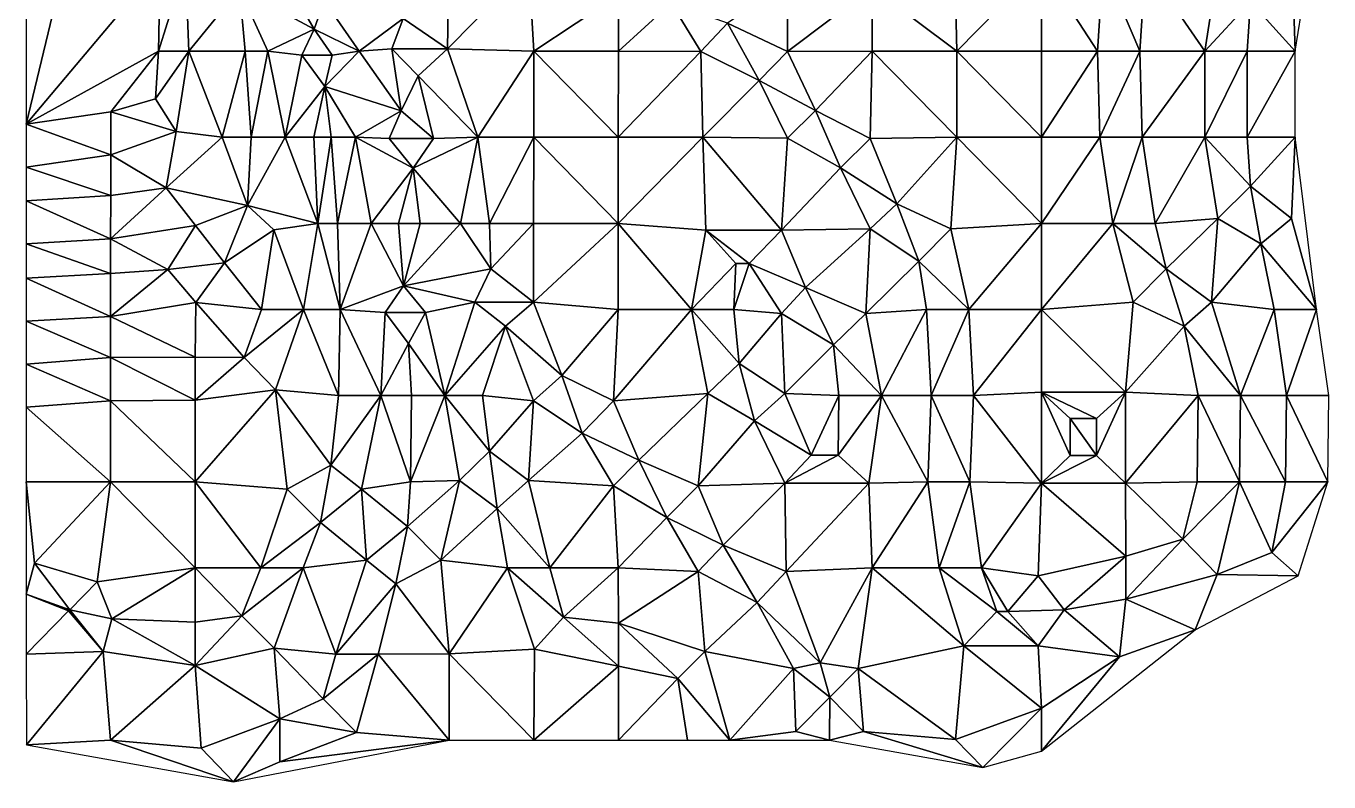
# Model space of a CAD drawing. Header units: metres. Extents: x 246072 to 246543, y 6709082 to 6709569.
# Drawn here: x 246079.6 to 246541.3, y 6709082.2 to 6709350 of the extents above; entities that cross this region are included whole.
import ezdxf

# ---------------------------------------------------------------- set-up
doc = ezdxf.new("R2010")
doc.units = ezdxf.units.M

msp = doc.modelspace()

# ---------------------------------------------------------------- linework, layer by layer
for points in [[(246100.54, 6709402.15, 35.13), (246079.58, 6709421.98, 34.87), (246079.57, 6709315.21, 32.37)], [(246127.15, 6709371.62, 31.53), (246100.54, 6709402.15, 35.13), (246079.57, 6709315.21, 32.37)], [(246537.84, 6709394.11, 4.98), (246528.44, 6709369.9, 4.61), (246529.33, 6709341.11, 3.99)], [(246127.15, 6709371.62, 31.53), (246079.57, 6709315.21, 32.37), (246126.56, 6709341.1, 31.46)], [(246127.15, 6709371.62, 31.53), (246126.56, 6709341.1, 31.46), (246136.1, 6709371.62, 29.28)], [(246126.56, 6709341.1, 31.46), (246137.28, 6709341.09, 29.53), (246136.1, 6709371.62, 29.28)], [(246155.19, 6709363.2, 24.63), (246136.1, 6709371.62, 29.28), (246137.28, 6709341.09, 29.53)], [(246155.19, 6709363.2, 24.63), (246181.69, 6709348.93, 17.26), (246168.51, 6709371.6, 19.34)], [(246185.16, 6709358.89, 15.13), (246168.51, 6709371.6, 19.34), (246181.69, 6709348.93, 17.26)], [(246229.39, 6709371.6, 6.22), (246213.17, 6709352.66, 8.27), (246228.93, 6709341.94, 6.47)], [(246257.71, 6709371.19, 7.86), (246229.39, 6709371.6, 6.22), (246228.93, 6709341.94, 6.47)], [(246257.71, 6709371.19, 7.86), (246228.93, 6709341.94, 6.47), (246259.47, 6709341.09, 6.16)], [(246289.47, 6709360.99, 8.03), (246257.71, 6709371.19, 7.86), (246259.47, 6709341.09, 6.16)], [(246408.74, 6709371.68, 11.41), (246379.42, 6709363.68, 11.63), (246409.4, 6709341.1, 11.03)], [(246439.39, 6709371.62, 10.15), (246408.74, 6709371.68, 11.41), (246409.4, 6709341.1, 11.03)], [(246439.39, 6709371.62, 10.15), (246409.4, 6709341.1, 11.03), (246439.39, 6709341.1, 10.05)], [(246461.26, 6709371.62, 8.93), (246439.39, 6709371.62, 10.15), (246459.26, 6709341.11, 8.89)], [(246459.26, 6709341.11, 8.89), (246439.39, 6709371.62, 10.15), (246439.39, 6709341.1, 10.05)], [(246461.26, 6709371.62, 8.93), (246459.26, 6709341.11, 8.89), (246474.25, 6709341.11, 7.91)], [(246461.26, 6709371.62, 8.93), (246474.25, 6709341.11, 7.91), (246476.25, 6709371.62, 8.02)], [(246497.3, 6709341.11, 6.29), (246476.25, 6709371.62, 8.02), (246474.25, 6709341.11, 7.91)], [(246501.86, 6709369.9, 6.36), (246476.25, 6709371.62, 8.02), (246497.3, 6709341.11, 6.29)], [(246501.86, 6709369.9, 6.36), (246497.3, 6709341.11, 6.29), (246513.53, 6709358.57, 5.38)], [(246528.44, 6709369.9, 4.61), (246513.53, 6709358.57, 5.38), (246529.33, 6709341.11, 3.99)], [(246155.19, 6709363.2, 24.63), (246137.28, 6709341.09, 29.53), (246157.18, 6709341.1, 25.29)], [(246155.19, 6709363.2, 24.63), (246165.28, 6709341.11, 22.92), (246181.69, 6709348.93, 17.26)], [(246155.19, 6709363.2, 24.63), (246157.18, 6709341.1, 25.29), (246165.28, 6709341.11, 22.92)], [(246349.43, 6709365.37, 11.02), (246328.15, 6709351.03, 8.87), (246349.42, 6709340.96, 9.38)], [(246379.42, 6709363.68, 11.63), (246349.43, 6709365.37, 11.02), (246349.42, 6709340.96, 9.38)], [(246379.42, 6709363.68, 11.63), (246349.42, 6709340.96, 9.38), (246379.41, 6709341.1, 10.78)], [(246409.4, 6709341.1, 11.03), (246379.42, 6709363.68, 11.63), (246379.41, 6709341.1, 10.78)], [(246185.16, 6709358.89, 15.13), (246181.69, 6709348.93, 17.26), (246197.6, 6709341.1, 13.31)], [(246185.16, 6709358.89, 15.13), (246197.6, 6709341.1, 13.31), (246213.17, 6709352.66, 8.27)], [(246289.47, 6709360.99, 8.03), (246259.47, 6709341.09, 6.16), (246289.48, 6709341.14, 6.83)], [(246308.16, 6709358.1, 8.4), (246289.47, 6709360.99, 8.03), (246289.48, 6709341.14, 6.83)], [(246308.16, 6709358.1, 8.4), (246289.48, 6709341.14, 6.83), (246318.68, 6709340.97, 7.65)], [(246308.16, 6709358.1, 8.4), (246318.68, 6709340.97, 7.65), (246328.15, 6709351.03, 8.87)], [(246497.3, 6709341.11, 6.29), (246512.29, 6709341.11, 5.2), (246513.53, 6709358.57, 5.38)], [(246529.33, 6709341.11, 3.99), (246513.53, 6709358.57, 5.38), (246512.29, 6709341.11, 5.2)], [(246165.28, 6709341.11, 22.92), (246177.31, 6709339.7, 19.6), (246181.69, 6709348.93, 17.26)], [(246188.09, 6709339.7, 16.41), (246181.69, 6709348.93, 17.26), (246177.31, 6709339.7, 19.6)], [(246188.09, 6709339.7, 16.41), (246197.6, 6709341.1, 13.31), (246181.69, 6709348.93, 17.26)], [(246197.6, 6709341.1, 13.31), (246209.15, 6709341.91, 9.93), (246213.17, 6709352.66, 8.27)], [(246228.93, 6709341.94, 6.47), (246213.17, 6709352.66, 8.27), (246209.15, 6709341.91, 9.93)], [(246339.41, 6709330.69, 8.3), (246328.15, 6709351.03, 8.87), (246318.68, 6709340.97, 7.65)], [(246349.42, 6709340.96, 9.38), (246328.15, 6709351.03, 8.87), (246339.41, 6709330.69, 8.3)], [(246126.56, 6709341.1, 31.46), (246079.57, 6709315.21, 32.37), (246109.58, 6709319.61, 31.94)], [(246126.56, 6709341.1, 31.46), (246109.58, 6709319.61, 31.94), (246125.43, 6709324.24, 30.98)], [(246126.56, 6709341.1, 31.46), (246125.43, 6709324.24, 30.98), (246137.28, 6709341.09, 29.53)], [(246137.28, 6709341.09, 29.53), (246125.43, 6709324.24, 30.98), (246132.75, 6709312.66, 29.68)], [(246137.28, 6709341.09, 29.53), (246132.75, 6709312.66, 29.68), (246149.12, 6709310.57, 27.74)], [(246157.18, 6709341.1, 25.29), (246137.28, 6709341.09, 29.53), (246149.12, 6709310.57, 27.74)], [(246157.18, 6709341.1, 25.29), (246149.12, 6709310.57, 27.74), (246159.32, 6709310.58, 26.01)], [(246157.18, 6709341.1, 25.29), (246159.32, 6709310.58, 26.01), (246165.28, 6709341.11, 22.92)], [(246165.28, 6709341.11, 22.92), (246159.32, 6709310.58, 26.01), (246171.36, 6709310.6, 23.35)], [(246165.28, 6709341.11, 22.92), (246171.36, 6709310.6, 23.35), (246177.31, 6709339.7, 19.6)], [(246185.45, 6709328.59, 18.45), (246177.31, 6709339.7, 19.6), (246171.36, 6709310.6, 23.35)], [(246185.45, 6709328.59, 18.45), (246188.09, 6709339.7, 16.41), (246177.31, 6709339.7, 19.6)], [(246185.45, 6709328.59, 18.45), (246212.52, 6709319.99, 11.27), (246197.6, 6709341.1, 13.31)], [(246185.45, 6709328.59, 18.45), (246197.6, 6709341.1, 13.31), (246188.09, 6709339.7, 16.41)], [(246197.6, 6709341.1, 13.31), (246212.52, 6709319.99, 11.27), (246209.15, 6709341.91, 9.93)], [(246218.57, 6709332.29, 8.91), (246228.93, 6709341.94, 6.47), (246209.15, 6709341.91, 9.93)], [(246218.57, 6709332.29, 8.91), (246209.15, 6709341.91, 9.93), (246212.52, 6709319.99, 11.27)], [(246218.57, 6709332.29, 8.91), (246239.64, 6709310.59, 8.15), (246228.93, 6709341.94, 6.47)], [(246259.47, 6709341.09, 6.16), (246228.93, 6709341.94, 6.47), (246239.64, 6709310.59, 8.15)], [(246259.47, 6709341.09, 6.16), (246239.64, 6709310.59, 8.15), (246259.47, 6709310.58, 7.08)], [(246289.48, 6709341.14, 6.83), (246259.47, 6709341.09, 6.16), (246289.46, 6709310.6, 6.75)], [(246259.47, 6709341.09, 6.16), (246259.47, 6709310.58, 7.08), (246289.46, 6709310.6, 6.75)], [(246318.68, 6709340.97, 7.65), (246289.48, 6709341.14, 6.83), (246289.46, 6709310.6, 6.75)], [(246318.68, 6709340.97, 7.65), (246289.46, 6709310.6, 6.75), (246319.45, 6709310.6, 6.64)], [(246339.41, 6709330.69, 8.3), (246318.68, 6709340.97, 7.65), (246319.45, 6709310.6, 6.64)], [(246349.42, 6709340.96, 9.38), (246339.41, 6709330.69, 8.3), (246359.4, 6709320.12, 8.91)], [(246379.41, 6709341.1, 10.78), (246349.42, 6709340.96, 9.38), (246359.4, 6709320.12, 8.91)], [(246379.41, 6709341.1, 10.78), (246359.4, 6709320.12, 8.91), (246378.66, 6709310.2, 9.7)], [(246379.41, 6709341.1, 10.78), (246378.66, 6709310.2, 9.7), (246409.39, 6709310.58, 10.69)], [(246409.4, 6709341.1, 11.03), (246379.41, 6709341.1, 10.78), (246409.39, 6709310.58, 10.69)], [(246409.4, 6709341.1, 11.03), (246409.39, 6709310.58, 10.69), (246439.39, 6709310.59, 10.11)], [(246439.39, 6709341.1, 10.05), (246409.4, 6709341.1, 11.03), (246439.39, 6709310.59, 10.11)], [(246459.26, 6709341.11, 8.89), (246439.39, 6709310.59, 10.11), (246460.17, 6709310.59, 8.95)], [(246459.26, 6709341.11, 8.89), (246439.39, 6709341.1, 10.05), (246439.39, 6709310.59, 10.11)], [(246459.26, 6709341.11, 8.89), (246460.17, 6709310.59, 8.95), (246474.25, 6709341.11, 7.91)], [(246474.25, 6709341.11, 7.91), (246460.17, 6709310.59, 8.95), (246475.16, 6709310.59, 7.96)], [(246497.3, 6709341.11, 6.29), (246474.25, 6709341.11, 7.91), (246475.16, 6709310.59, 7.96)], [(246497.3, 6709341.11, 6.29), (246475.16, 6709310.59, 7.96), (246497.33, 6709310.59, 6.34)], [(246497.3, 6709341.11, 6.29), (246497.33, 6709310.59, 6.34), (246512.29, 6709341.11, 5.2)], [(246512.29, 6709341.11, 5.2), (246497.33, 6709310.59, 6.34), (246512.32, 6709310.59, 5.19)], [(246529.33, 6709341.11, 3.99), (246512.29, 6709341.11, 5.2), (246512.32, 6709310.59, 5.19)], [(246529.33, 6709341.11, 3.99), (246512.32, 6709310.59, 5.19), (246529.33, 6709310.59, 3.92)], [(246218.57, 6709332.29, 8.91), (246212.52, 6709319.99, 11.27), (246223.92, 6709310.11, 10.03)], [(246218.57, 6709332.29, 8.91), (246223.92, 6709310.11, 10.03), (246239.64, 6709310.59, 8.15)], [(246339.41, 6709330.69, 8.3), (246319.45, 6709310.6, 6.64), (246349.42, 6709310.21, 7.76)], [(246339.41, 6709330.69, 8.3), (246349.42, 6709310.21, 7.76), (246359.4, 6709320.12, 8.91)], [(246185.45, 6709328.59, 18.45), (246171.36, 6709310.6, 23.35), (246181.61, 6709310.61, 20.93)], [(246185.45, 6709328.59, 18.45), (246181.61, 6709310.61, 20.93), (246187.68, 6709310.61, 19.31)], [(246185.45, 6709328.59, 18.45), (246196.34, 6709310.6, 16.72), (246212.52, 6709319.99, 11.27)], [(246185.45, 6709328.59, 18.45), (246187.68, 6709310.61, 19.31), (246196.34, 6709310.6, 16.72)], [(246125.43, 6709324.24, 30.98), (246109.58, 6709319.61, 31.94), (246132.75, 6709312.66, 29.68)], [(246109.58, 6709319.61, 31.94), (246079.57, 6709315.21, 32.37), (246109.58, 6709304.36, 30.35)], [(246132.75, 6709312.66, 29.68), (246109.58, 6709319.61, 31.94), (246109.58, 6709304.36, 30.35)], [(246196.34, 6709310.6, 16.72), (246208.28, 6709310.13, 13.36), (246212.52, 6709319.99, 11.27)], [(246208.28, 6709310.13, 13.36), (246223.92, 6709310.11, 10.03), (246212.52, 6709319.99, 11.27)], [(246368.16, 6709299.77, 8.41), (246359.4, 6709320.12, 8.91), (246349.42, 6709310.21, 7.76)], [(246378.66, 6709310.2, 9.7), (246359.4, 6709320.12, 8.91), (246368.16, 6709299.77, 8.41)], [(246079.57, 6709315.21, 32.37), (246079.57, 6709299.96, 30.38), (246109.58, 6709304.36, 30.35)], [(246132.75, 6709312.66, 29.68), (246109.58, 6709304.36, 30.35), (246129.27, 6709292.61, 28.07)], [(246132.75, 6709312.66, 29.68), (246129.27, 6709292.61, 28.07), (246149.12, 6709310.57, 27.74)], [(246158.01, 6709286.45, 25.44), (246149.12, 6709310.57, 27.74), (246129.27, 6709292.61, 28.07)], [(246159.32, 6709310.58, 26.01), (246149.12, 6709310.57, 27.74), (246158.01, 6709286.45, 25.44)], [(246158.01, 6709286.45, 25.44), (246182.95, 6709280.08, 21.25), (246171.36, 6709310.6, 23.35)], [(246159.32, 6709310.58, 26.01), (246158.01, 6709286.45, 25.44), (246171.36, 6709310.6, 23.35)], [(246171.36, 6709310.6, 23.35), (246182.95, 6709280.08, 21.25), (246181.61, 6709310.61, 20.93)], [(246187.68, 6709310.61, 19.31), (246181.61, 6709310.61, 20.93), (246182.95, 6709280.08, 21.25)], [(246187.68, 6709310.61, 19.31), (246182.95, 6709280.08, 21.25), (246189.93, 6709280.08, 19.66)], [(246187.68, 6709310.61, 19.31), (246189.93, 6709280.08, 19.66), (246196.34, 6709310.6, 16.72)], [(246189.93, 6709280.08, 19.66), (246201.93, 6709280.08, 16.64), (246196.34, 6709310.6, 16.72)], [(246216.78, 6709299.64, 12.2), (246196.34, 6709310.6, 16.72), (246201.93, 6709280.08, 16.64)], [(246216.78, 6709299.64, 12.2), (246208.28, 6709310.13, 13.36), (246196.34, 6709310.6, 16.72)], [(246216.78, 6709299.64, 12.2), (246223.92, 6709310.11, 10.03), (246208.28, 6709310.13, 13.36)], [(246216.78, 6709299.64, 12.2), (246239.64, 6709310.59, 8.15), (246223.92, 6709310.11, 10.03)], [(246216.78, 6709299.64, 12.2), (246233.54, 6709280.07, 9.95), (246239.64, 6709310.59, 8.15)], [(246239.64, 6709310.59, 8.15), (246233.54, 6709280.07, 9.95), (246243.83, 6709280.08, 8.58)], [(246259.47, 6709310.58, 7.08), (246239.64, 6709310.59, 8.15), (246243.83, 6709280.08, 8.58)], [(246259.47, 6709310.58, 7.08), (246243.83, 6709280.08, 8.58), (246259.43, 6709280.07, 7.19)], [(246289.46, 6709280.08, 6.14), (246259.47, 6709310.58, 7.08), (246259.43, 6709280.07, 7.19)], [(246289.46, 6709310.6, 6.75), (246259.47, 6709310.58, 7.08), (246289.46, 6709280.08, 6.14)], [(246319.45, 6709310.6, 6.64), (246289.46, 6709280.08, 6.14), (246320.47, 6709277.68, 5.57)], [(246319.45, 6709310.6, 6.64), (246289.46, 6709310.6, 6.75), (246289.46, 6709280.08, 6.14)], [(246347.27, 6709277.68, 5.9), (246319.45, 6709310.6, 6.64), (246320.47, 6709277.68, 5.57)], [(246349.42, 6709310.21, 7.76), (246319.45, 6709310.6, 6.64), (246347.27, 6709277.68, 5.9)], [(246368.16, 6709299.77, 8.41), (246349.42, 6709310.21, 7.76), (246347.27, 6709277.68, 5.9)], [(246378.66, 6709310.2, 9.7), (246368.16, 6709299.77, 8.41), (246388.15, 6709287, 9.02)], [(246409.39, 6709310.58, 10.69), (246378.66, 6709310.2, 9.7), (246388.15, 6709287, 9.02)], [(246409.39, 6709310.58, 10.69), (246388.15, 6709287, 9.02), (246407.32, 6709278.12, 9.71)], [(246439.38, 6709280.08, 10.23), (246409.39, 6709310.58, 10.69), (246407.32, 6709278.12, 9.71)], [(246439.39, 6709310.59, 10.11), (246409.39, 6709310.58, 10.69), (246439.38, 6709280.08, 10.23)], [(246460.17, 6709310.59, 8.95), (246439.38, 6709280.08, 10.23), (246464.69, 6709280.08, 9.2)], [(246460.17, 6709310.59, 8.95), (246439.39, 6709310.59, 10.11), (246439.38, 6709280.08, 10.23)], [(246460.17, 6709310.59, 8.95), (246464.69, 6709280.08, 9.2), (246475.16, 6709310.59, 7.96)], [(246475.16, 6709310.59, 7.96), (246464.69, 6709280.08, 9.2), (246479.68, 6709280.07, 8.19)], [(246497.33, 6709310.59, 6.34), (246475.16, 6709310.59, 7.96), (246479.68, 6709280.07, 8.19)], [(246497.33, 6709310.59, 6.34), (246479.68, 6709280.07, 8.19), (246501.88, 6709281.86, 6.51)], [(246497.33, 6709310.59, 6.34), (246501.88, 6709281.86, 6.51), (246513.56, 6709293.22, 5.38)], [(246497.33, 6709310.59, 6.34), (246513.56, 6709293.22, 5.38), (246512.32, 6709310.59, 5.19)], [(246529.33, 6709310.59, 3.92), (246512.32, 6709310.59, 5.19), (246513.56, 6709293.22, 5.38)], [(246529.33, 6709310.59, 3.92), (246513.56, 6709293.22, 5.38), (246528.06, 6709281.86, 4.5)], [(246529.33, 6709310.59, 3.92), (246528.06, 6709281.86, 4.5), (246536.86, 6709249.56, 4.84)], [(246109.58, 6709304.36, 30.35), (246079.57, 6709299.96, 30.38), (246109.56, 6709289.9, 28.51)], [(246129.27, 6709292.61, 28.07), (246109.58, 6709304.36, 30.35), (246109.56, 6709289.9, 28.51)], [(246109.56, 6709289.9, 28.51), (246079.57, 6709299.96, 30.38), (246079.57, 6709288.03, 28.76)], [(246216.78, 6709299.64, 12.2), (246201.93, 6709280.08, 16.64), (246211.54, 6709280.08, 14.35)], [(246216.78, 6709299.64, 12.2), (246211.54, 6709280.08, 14.35), (246219.22, 6709280.08, 12.75)], [(246216.78, 6709299.64, 12.2), (246219.22, 6709280.08, 12.75), (246233.54, 6709280.07, 9.95)], [(246368.16, 6709299.77, 8.41), (246347.27, 6709277.68, 5.9), (246378.67, 6709278.13, 7.83)], [(246368.16, 6709299.77, 8.41), (246378.67, 6709278.13, 7.83), (246388.15, 6709287, 9.02)], [(246109.56, 6709289.9, 28.51), (246079.57, 6709288.03, 28.76), (246109.55, 6709274.65, 26.39)], [(246129.27, 6709292.61, 28.07), (246109.56, 6709289.9, 28.51), (246109.55, 6709274.65, 26.39)], [(246129.27, 6709292.61, 28.07), (246109.55, 6709274.65, 26.39), (246139.61, 6709279.36, 26.32)], [(246158.01, 6709286.45, 25.44), (246129.27, 6709292.61, 28.07), (246139.61, 6709279.36, 26.32)], [(246517.22, 6709272.88, 5.62), (246513.56, 6709293.22, 5.38), (246501.88, 6709281.86, 6.51)], [(246517.22, 6709272.88, 5.62), (246528.06, 6709281.86, 4.5), (246513.56, 6709293.22, 5.38)], [(246109.55, 6709274.65, 26.39), (246079.57, 6709288.03, 28.76), (246079.57, 6709272.78, 26.59)], [(246158.01, 6709286.45, 25.44), (246139.61, 6709279.36, 26.32), (246149.84, 6709266.13, 24.45)], [(246158.01, 6709286.45, 25.44), (246149.84, 6709266.13, 24.45), (246167.43, 6709277.77, 23.99)], [(246158.01, 6709286.45, 25.44), (246167.43, 6709277.77, 23.99), (246182.95, 6709280.08, 21.25)], [(246395.94, 6709266.65, 8.52), (246388.15, 6709287, 9.02), (246378.67, 6709278.13, 7.83)], [(246407.32, 6709278.12, 9.71), (246388.15, 6709287, 9.02), (246395.94, 6709266.65, 8.52)], [(246167.43, 6709277.77, 23.99), (246177.89, 6709249.54, 21.63), (246182.95, 6709280.08, 21.25)], [(246190.91, 6709249.55, 19.68), (246182.95, 6709280.08, 21.25), (246177.89, 6709249.54, 21.63)], [(246189.93, 6709280.08, 19.66), (246182.95, 6709280.08, 21.25), (246190.91, 6709249.55, 19.68)], [(246189.93, 6709280.08, 19.66), (246190.91, 6709249.55, 19.68), (246201.93, 6709280.08, 16.64)], [(246201.93, 6709280.08, 16.64), (246190.91, 6709249.55, 19.68), (246213.28, 6709257.9, 14.7)], [(246201.93, 6709280.08, 16.64), (246213.28, 6709257.9, 14.7), (246211.54, 6709280.08, 14.35)], [(246219.22, 6709280.08, 12.75), (246211.54, 6709280.08, 14.35), (246213.28, 6709257.9, 14.7)], [(246219.22, 6709280.08, 12.75), (246213.28, 6709257.9, 14.7), (246233.54, 6709280.07, 9.95)], [(246213.28, 6709257.9, 14.7), (246244.26, 6709263.98, 8.57), (246233.54, 6709280.07, 9.95)], [(246233.54, 6709280.07, 9.95), (246244.26, 6709263.98, 8.57), (246243.83, 6709280.08, 8.58)], [(246259.43, 6709280.07, 7.19), (246243.83, 6709280.08, 8.58), (246244.26, 6709263.98, 8.57)], [(246259.43, 6709280.07, 7.19), (246244.26, 6709263.98, 8.57), (246259.42, 6709252.1, 7.34)], [(246289.46, 6709280.08, 6.14), (246259.42, 6709252.1, 7.34), (246289.45, 6709249.55, 6.05)], [(246289.46, 6709280.08, 6.14), (246259.43, 6709280.07, 7.19), (246259.42, 6709252.1, 7.34)], [(246315.35, 6709249.56, 5.46), (246289.46, 6709280.08, 6.14), (246289.45, 6709249.55, 6.05)], [(246320.47, 6709277.68, 5.57), (246289.46, 6709280.08, 6.14), (246315.35, 6709249.56, 5.46)], [(246439.38, 6709280.08, 10.23), (246407.32, 6709278.12, 9.71), (246413.67, 6709249.57, 9.38)], [(246439.38, 6709280.08, 10.23), (246413.67, 6709249.57, 9.38), (246439.38, 6709249.57, 10.85)], [(246464.69, 6709280.08, 9.2), (246439.38, 6709280.08, 10.23), (246439.38, 6709249.57, 10.85)], [(246464.69, 6709280.08, 9.2), (246439.38, 6709249.57, 10.85), (246471.91, 6709252.11, 10.03)], [(246464.69, 6709280.08, 9.2), (246471.91, 6709252.11, 10.03), (246483.59, 6709263.96, 8.57)], [(246464.69, 6709280.08, 9.2), (246483.59, 6709263.96, 8.57), (246479.68, 6709280.07, 8.19)], [(246501.88, 6709281.86, 6.51), (246479.68, 6709280.07, 8.19), (246483.59, 6709263.96, 8.57)], [(246501.88, 6709281.86, 6.51), (246483.59, 6709263.96, 8.57), (246499.74, 6709252.1, 7.92)], [(246517.22, 6709272.88, 5.62), (246501.88, 6709281.86, 6.51), (246499.74, 6709252.1, 7.92)], [(246517.22, 6709272.88, 5.62), (246536.86, 6709249.56, 4.84), (246528.06, 6709281.86, 4.5)], [(246139.61, 6709279.36, 26.32), (246109.55, 6709274.65, 26.39), (246129.85, 6709263.79, 24.61)], [(246139.61, 6709279.36, 26.32), (246129.85, 6709263.79, 24.61), (246149.84, 6709266.13, 24.45)], [(246167.43, 6709277.77, 23.99), (246149.84, 6709266.13, 24.45), (246162.97, 6709249.56, 22.61)], [(246167.43, 6709277.77, 23.99), (246162.97, 6709249.56, 22.61), (246177.89, 6709249.54, 21.63)], [(246320.47, 6709277.68, 5.57), (246315.35, 6709249.56, 5.46), (246331.14, 6709265.89, 5.38)], [(246320.47, 6709277.68, 5.57), (246331.14, 6709265.89, 5.38), (246335.81, 6709265.89, 5.4)], [(246347.27, 6709277.68, 5.9), (246320.47, 6709277.68, 5.57), (246335.81, 6709265.89, 5.4)], [(246347.27, 6709277.68, 5.9), (246335.81, 6709265.89, 5.4), (246355.81, 6709257.38, 5.52)], [(246378.67, 6709278.13, 7.83), (246347.27, 6709277.68, 5.9), (246355.81, 6709257.38, 5.52)], [(246378.67, 6709278.13, 7.83), (246355.81, 6709257.38, 5.52), (246377.24, 6709248.15, 6.26)], [(246395.94, 6709266.65, 8.52), (246378.67, 6709278.13, 7.83), (246377.24, 6709248.15, 6.26)], [(246407.32, 6709278.12, 9.71), (246395.94, 6709266.65, 8.52), (246413.67, 6709249.57, 9.38)], [(246109.55, 6709274.65, 26.39), (246079.57, 6709272.78, 26.59), (246109.55, 6709262.37, 24.75)], [(246079.57, 6709272.78, 26.59), (246079.57, 6709260.69, 24.99), (246109.55, 6709262.37, 24.75)], [(246129.85, 6709263.79, 24.61), (246109.55, 6709274.65, 26.39), (246109.55, 6709262.37, 24.75)], [(246517.22, 6709272.88, 5.62), (246499.74, 6709252.1, 7.92), (246521.86, 6709249.56, 6.16)], [(246517.22, 6709272.88, 5.62), (246521.86, 6709249.56, 6.16), (246536.86, 6709249.56, 4.84)], [(246129.85, 6709263.79, 24.61), (246139.74, 6709252.01, 23.09), (246149.84, 6709266.13, 24.45)], [(246149.84, 6709266.13, 24.45), (246139.74, 6709252.01, 23.09), (246162.97, 6709249.56, 22.61)], [(246331.14, 6709265.89, 5.38), (246315.35, 6709249.56, 5.46), (246330.35, 6709249.56, 5.18)], [(246335.81, 6709265.89, 5.4), (246331.14, 6709265.89, 5.38), (246330.35, 6709249.56, 5.18)], [(246335.81, 6709265.89, 5.4), (246330.35, 6709249.56, 5.18), (246347.26, 6709248.14, 5.03)], [(246335.81, 6709265.89, 5.4), (246347.26, 6709248.14, 5.03), (246355.81, 6709257.38, 5.52)], [(246395.94, 6709266.65, 8.52), (246377.24, 6709248.15, 6.26), (246398.68, 6709249.56, 8.07)], [(246395.94, 6709266.65, 8.52), (246398.68, 6709249.56, 8.07), (246413.67, 6709249.57, 9.38)], [(246109.55, 6709262.37, 24.75), (246079.57, 6709260.69, 24.99), (246109.55, 6709247.13, 22.82)], [(246129.85, 6709263.79, 24.61), (246109.55, 6709262.37, 24.75), (246109.55, 6709247.13, 22.82)], [(246129.85, 6709263.79, 24.61), (246109.55, 6709247.13, 22.82), (246139.74, 6709252.01, 23.09)], [(246213.28, 6709257.9, 14.7), (246238.6, 6709252.1, 9.82), (246244.26, 6709263.98, 8.57)], [(246259.42, 6709252.1, 7.34), (246244.26, 6709263.98, 8.57), (246238.6, 6709252.1, 9.82)], [(246489.99, 6709243.62, 9.13), (246483.59, 6709263.96, 8.57), (246471.91, 6709252.11, 10.03)], [(246489.99, 6709243.62, 9.13), (246499.74, 6709252.1, 7.92), (246483.59, 6709263.96, 8.57)], [(246079.57, 6709260.69, 24.99), (246079.57, 6709245.45, 23.1), (246109.55, 6709247.13, 22.82)], [(246190.91, 6709249.55, 19.68), (246206.89, 6709248.46, 16.4), (246213.28, 6709257.9, 14.7)], [(246221.14, 6709248.45, 13.4), (246213.28, 6709257.9, 14.7), (246206.89, 6709248.46, 16.4)], [(246221.14, 6709248.45, 13.4), (246238.6, 6709252.1, 9.82), (246213.28, 6709257.9, 14.7)], [(246365.75, 6709237.03, 5.34), (246355.81, 6709257.38, 5.52), (246347.26, 6709248.14, 5.03)], [(246377.24, 6709248.15, 6.26), (246355.81, 6709257.38, 5.52), (246365.75, 6709237.03, 5.34)], [(246139.74, 6709252.01, 23.09), (246109.55, 6709247.13, 22.82), (246139.54, 6709232.7, 21.27)], [(246156.86, 6709232.55, 21.39), (246139.74, 6709252.01, 23.09), (246139.54, 6709232.7, 21.27)], [(246162.97, 6709249.56, 22.61), (246139.74, 6709252.01, 23.09), (246156.86, 6709232.55, 21.39)], [(246221.14, 6709248.45, 13.4), (246228, 6709219.04, 13.35), (246238.6, 6709252.1, 9.82)], [(246228, 6709219.04, 13.35), (246249.44, 6709243.63, 8.85), (246238.6, 6709252.1, 9.82)], [(246249.44, 6709243.63, 8.85), (246259.42, 6709252.1, 7.34), (246238.6, 6709252.1, 9.82)], [(246249.44, 6709243.63, 8.85), (246269.46, 6709226.13, 8.11), (246259.42, 6709252.1, 7.34)], [(246289.45, 6709249.55, 6.05), (246259.42, 6709252.1, 7.34), (246269.46, 6709226.13, 8.11)], [(246471.91, 6709252.11, 10.03), (246439.38, 6709249.57, 10.85), (246469.16, 6709220.27, 11.74)], [(246489.99, 6709243.62, 9.13), (246471.91, 6709252.11, 10.03), (246469.16, 6709220.27, 11.74)], [(246489.99, 6709243.62, 9.13), (246509.93, 6709219.05, 8.45), (246499.74, 6709252.1, 7.92)], [(246521.86, 6709249.56, 6.16), (246499.74, 6709252.1, 7.92), (246509.93, 6709219.05, 8.45)], [(246109.55, 6709247.13, 22.82), (246079.57, 6709245.45, 23.1), (246109.55, 6709232.5, 21.38)], [(246139.54, 6709232.7, 21.27), (246109.55, 6709247.13, 22.82), (246109.55, 6709232.5, 21.38)], [(246162.97, 6709249.56, 22.61), (246156.86, 6709232.55, 21.39), (246177.89, 6709249.54, 21.63)], [(246177.89, 6709249.54, 21.63), (246156.86, 6709232.55, 21.39), (246168, 6709221.04, 20.95)], [(246190.24, 6709219.04, 19.26), (246177.89, 6709249.54, 21.63), (246168, 6709221.04, 20.95)], [(246190.91, 6709249.55, 19.68), (246177.89, 6709249.54, 21.63), (246190.24, 6709219.04, 19.26)], [(246190.91, 6709249.55, 19.68), (246190.24, 6709219.04, 19.26), (246205.25, 6709219.05, 17.11)], [(246190.91, 6709249.55, 19.68), (246205.25, 6709219.05, 17.11), (246206.89, 6709248.46, 16.4)], [(246215.15, 6709237.56, 15.09), (246206.89, 6709248.46, 16.4), (246205.25, 6709219.05, 17.11)], [(246215.15, 6709237.56, 15.09), (246221.14, 6709248.45, 13.4), (246206.89, 6709248.46, 16.4)], [(246215.15, 6709237.56, 15.09), (246228, 6709219.04, 13.35), (246221.14, 6709248.45, 13.4)], [(246289.45, 6709249.55, 6.05), (246269.46, 6709226.13, 8.11), (246287.8, 6709217.19, 7.5)], [(246315.35, 6709249.56, 5.46), (246287.8, 6709217.19, 7.5), (246321.16, 6709219.79, 6.07)], [(246315.35, 6709249.56, 5.46), (246289.45, 6709249.55, 6.05), (246287.8, 6709217.19, 7.5)], [(246315.35, 6709249.56, 5.46), (246321.16, 6709219.79, 6.07), (246332.29, 6709230.45, 5.37)], [(246315.35, 6709249.56, 5.46), (246332.29, 6709230.45, 5.37), (246330.35, 6709249.56, 5.18)], [(246347.26, 6709248.14, 5.03), (246330.35, 6709249.56, 5.18), (246332.29, 6709230.45, 5.37)], [(246347.26, 6709248.14, 5.03), (246332.29, 6709230.45, 5.37), (246348.45, 6709219.8, 4.82)], [(246365.75, 6709237.03, 5.34), (246347.26, 6709248.14, 5.03), (246348.45, 6709219.8, 4.82)], [(246377.24, 6709248.15, 6.26), (246365.75, 6709237.03, 5.34), (246382.71, 6709219.05, 5.89)], [(246398.68, 6709249.56, 8.07), (246377.24, 6709248.15, 6.26), (246382.71, 6709219.05, 5.89)], [(246398.68, 6709249.56, 8.07), (246382.71, 6709219.05, 5.89), (246400.39, 6709219.05, 7.8)], [(246413.67, 6709249.57, 9.38), (246398.68, 6709249.56, 8.07), (246400.39, 6709219.05, 7.8)], [(246413.67, 6709249.57, 9.38), (246400.39, 6709219.05, 7.8), (246415.36, 6709219.05, 9.73)], [(246439.38, 6709249.57, 10.85), (246413.67, 6709249.57, 9.38), (246415.36, 6709219.05, 9.73)], [(246439.38, 6709249.57, 10.85), (246415.36, 6709219.05, 9.73), (246439.46, 6709220.27, 11.87)], [(246469.16, 6709220.27, 11.74), (246439.38, 6709249.57, 10.85), (246439.46, 6709220.27, 11.87)], [(246521.86, 6709249.56, 6.16), (246509.93, 6709219.05, 8.45), (246526.32, 6709219.05, 6.84)], [(246521.86, 6709249.56, 6.16), (246526.32, 6709219.05, 6.84), (246536.86, 6709249.56, 4.84)], [(246526.32, 6709219.05, 6.84), (246541.31, 6709219.05, 5.3), (246536.86, 6709249.56, 4.84)], [(246109.55, 6709232.5, 21.38), (246079.57, 6709245.45, 23.1), (246079.57, 6709230.25, 21.61)], [(246228, 6709219.04, 13.35), (246241.34, 6709219.05, 11.32), (246249.44, 6709243.63, 8.85)], [(246249.44, 6709243.63, 8.85), (246241.34, 6709219.05, 11.32), (246259.45, 6709217.18, 9.31)], [(246249.44, 6709243.63, 8.85), (246259.45, 6709217.18, 9.31), (246269.46, 6709226.13, 8.11)], [(246489.99, 6709243.62, 9.13), (246469.16, 6709220.27, 11.74), (246494.94, 6709219.05, 9.87)], [(246489.99, 6709243.62, 9.13), (246494.94, 6709219.05, 9.87), (246509.93, 6709219.05, 8.45)], [(246215.15, 6709237.56, 15.09), (246205.25, 6709219.05, 17.11), (246216.2, 6709219.05, 15.38)], [(246215.15, 6709237.56, 15.09), (246216.2, 6709219.05, 15.38), (246228, 6709219.04, 13.35)], [(246365.75, 6709237.03, 5.34), (246348.45, 6709219.8, 4.82), (246367.67, 6709219.05, 4.98)], [(246382.71, 6709219.05, 5.89), (246365.75, 6709237.03, 5.34), (246367.67, 6709219.05, 4.98)], [(246109.55, 6709232.5, 21.38), (246079.57, 6709230.25, 21.61), (246109.55, 6709217.25, 20.29)], [(246109.55, 6709217.25, 20.29), (246079.57, 6709230.25, 21.61), (246079.57, 6709214.99, 20.42)], [(246139.54, 6709232.7, 21.27), (246109.55, 6709232.5, 21.38), (246139.54, 6709217.45, 20.39)], [(246139.54, 6709217.45, 20.39), (246109.55, 6709232.5, 21.38), (246109.55, 6709217.25, 20.29)], [(246156.86, 6709232.55, 21.39), (246139.54, 6709232.7, 21.27), (246139.54, 6709217.45, 20.39)], [(246156.86, 6709232.55, 21.39), (246139.54, 6709217.45, 20.39), (246168, 6709221.04, 20.95)], [(246337.76, 6709210.11, 5.54), (246332.29, 6709230.45, 5.37), (246321.16, 6709219.79, 6.07)], [(246337.76, 6709210.11, 5.54), (246348.45, 6709219.8, 4.82), (246332.29, 6709230.45, 5.37)], [(246276.7, 6709205.79, 8.72), (246269.46, 6709226.13, 8.11), (246259.45, 6709217.18, 9.31)], [(246276.7, 6709205.79, 8.72), (246287.8, 6709217.19, 7.5), (246269.46, 6709226.13, 8.11)], [(246168, 6709221.04, 20.95), (246139.54, 6709217.45, 20.39), (246139.54, 6709188.53, 19.82)], [(246168, 6709221.04, 20.95), (246139.54, 6709188.53, 19.82), (246172.15, 6709185.93, 19.46)], [(246187.59, 6709194.39, 18.56), (246168, 6709221.04, 20.95), (246172.15, 6709185.93, 19.46)], [(246190.24, 6709219.04, 19.26), (246168, 6709221.04, 20.95), (246187.59, 6709194.39, 18.56)], [(246321.16, 6709219.79, 6.07), (246287.8, 6709217.19, 7.5), (246296.69, 6709196.21, 8.2)], [(246321.16, 6709219.79, 6.07), (246296.69, 6709196.21, 8.2), (246317.74, 6709187.04, 7.44)], [(246337.76, 6709210.11, 5.54), (246321.16, 6709219.79, 6.07), (246317.74, 6709187.04, 7.44)], [(246337.76, 6709210.11, 5.54), (246357.75, 6709197.98, 4.94), (246348.45, 6709219.8, 4.82)], [(246367.67, 6709219.05, 4.98), (246348.45, 6709219.8, 4.82), (246357.75, 6709197.98, 4.94)], [(246439.46, 6709220.27, 11.87), (246415.36, 6709219.05, 9.73), (246439.45, 6709187.98, 12.09)], [(246439.46, 6709220.27, 11.87), (246439.45, 6709187.98, 12.09), (246449.55, 6709197.82, 12.29)], [(246458.98, 6709210.89, 12.22), (246469.16, 6709220.27, 11.74), (246439.46, 6709220.27, 11.87)], [(246449.55, 6709210.89, 12.24), (246439.46, 6709220.27, 11.87), (246449.55, 6709197.82, 12.29)], [(246458.98, 6709210.89, 12.22), (246439.46, 6709220.27, 11.87), (246449.55, 6709210.89, 12.24)], [(246469.16, 6709220.27, 11.74), (246458.98, 6709197.82, 12.22), (246469.16, 6709187.98, 11.71)], [(246458.98, 6709210.89, 12.22), (246458.98, 6709197.82, 12.22), (246469.16, 6709220.27, 11.74)], [(246494.94, 6709219.05, 9.87), (246469.16, 6709220.27, 11.74), (246469.16, 6709187.98, 11.71)], [(246109.55, 6709217.25, 20.29), (246079.57, 6709214.99, 20.42), (246109.55, 6709188.54, 19.39)], [(246079.57, 6709214.99, 20.42), (246079.57, 6709188.54, 19.1), (246109.55, 6709188.54, 19.39)], [(246139.54, 6709217.45, 20.39), (246109.55, 6709217.25, 20.29), (246139.54, 6709188.53, 19.82)], [(246109.55, 6709217.25, 20.29), (246109.55, 6709188.54, 19.39), (246139.54, 6709188.53, 19.82)], [(246205.25, 6709219.05, 17.11), (246187.59, 6709194.39, 18.56), (246198.39, 6709185.94, 17.26)], [(246190.24, 6709219.04, 19.26), (246187.59, 6709194.39, 18.56), (246205.25, 6709219.05, 17.11)], [(246205.25, 6709219.05, 17.11), (246198.39, 6709185.94, 17.26), (246215.85, 6709188.53, 15.3)], [(246216.2, 6709219.05, 15.38), (246205.25, 6709219.05, 17.11), (246215.85, 6709188.53, 15.3)], [(246216.2, 6709219.05, 15.38), (246215.85, 6709188.53, 15.3), (246228, 6709219.04, 13.35)], [(246228, 6709219.04, 13.35), (246215.85, 6709188.53, 15.3), (246233.15, 6709188.93, 13.14)], [(246228, 6709219.04, 13.35), (246243.81, 6709199.38, 11.72), (246241.34, 6709219.05, 11.32)], [(246228, 6709219.04, 13.35), (246233.15, 6709188.93, 13.14), (246243.81, 6709199.38, 11.72)], [(246259.45, 6709217.18, 9.31), (246241.34, 6709219.05, 11.32), (246243.81, 6709199.38, 11.72)], [(246259.45, 6709217.18, 9.31), (246243.81, 6709199.38, 11.72), (246257.67, 6709188.93, 10.73)], [(246276.7, 6709205.79, 8.72), (246259.45, 6709217.18, 9.31), (246257.67, 6709188.93, 10.73)], [(246276.7, 6709205.79, 8.72), (246296.69, 6709196.21, 8.2), (246287.8, 6709217.19, 7.5)], [(246367.67, 6709219.05, 4.98), (246357.75, 6709197.98, 4.94), (246367.42, 6709197.98, 5.03)], [(246382.71, 6709219.05, 5.89), (246367.67, 6709219.05, 4.98), (246367.42, 6709197.98, 5.03)], [(246382.71, 6709219.05, 5.89), (246367.42, 6709197.98, 5.03), (246378.26, 6709188.07, 5.72)], [(246382.71, 6709219.05, 5.89), (246378.26, 6709188.07, 5.72), (246399.1, 6709188.53, 8.04)], [(246400.39, 6709219.05, 7.8), (246382.71, 6709219.05, 5.89), (246399.1, 6709188.53, 8.04)], [(246400.39, 6709219.05, 7.8), (246399.1, 6709188.53, 8.04), (246414.07, 6709188.52, 10.01)], [(246415.36, 6709219.05, 9.73), (246400.39, 6709219.05, 7.8), (246414.07, 6709188.52, 10.01)], [(246439.45, 6709187.98, 12.09), (246415.36, 6709219.05, 9.73), (246414.07, 6709188.52, 10.01)], [(246494.94, 6709219.05, 9.87), (246469.16, 6709187.98, 11.71), (246494.59, 6709188.52, 9.91)], [(246494.94, 6709219.05, 9.87), (246494.59, 6709188.52, 9.91), (246509.58, 6709188.52, 8.51)], [(246494.94, 6709219.05, 9.87), (246509.58, 6709188.52, 8.51), (246509.93, 6709219.05, 8.45)], [(246509.93, 6709219.05, 8.45), (246509.58, 6709188.52, 8.51), (246525.96, 6709188.53, 6.88)], [(246526.32, 6709219.05, 6.84), (246509.93, 6709219.05, 8.45), (246525.96, 6709188.53, 6.88)], [(246526.32, 6709219.05, 6.84), (246525.96, 6709188.53, 6.88), (246540.95, 6709188.53, 5.3)], [(246526.32, 6709219.05, 6.84), (246540.95, 6709188.53, 5.3), (246541.31, 6709219.05, 5.3)], [(246449.55, 6709210.89, 12.24), (246449.55, 6709197.82, 12.29), (246458.98, 6709197.82, 12.22)], [(246458.98, 6709210.89, 12.22), (246449.55, 6709210.89, 12.24), (246458.98, 6709197.82, 12.22)], [(246276.7, 6709205.79, 8.72), (246257.67, 6709188.93, 10.73), (246287.8, 6709187.04, 9.13)], [(246276.7, 6709205.79, 8.72), (246287.8, 6709187.04, 9.13), (246296.69, 6709196.21, 8.2)], [(246337.76, 6709210.11, 5.54), (246317.74, 6709187.04, 7.44), (246348.42, 6709188.07, 5.44)], [(246337.76, 6709210.11, 5.54), (246348.42, 6709188.07, 5.44), (246357.75, 6709197.98, 4.94)], [(246246.49, 6709179.04, 11.92), (246243.81, 6709199.38, 11.72), (246233.15, 6709188.93, 13.14)], [(246246.49, 6709179.04, 11.92), (246257.67, 6709188.93, 10.73), (246243.81, 6709199.38, 11.72)], [(246378.26, 6709188.07, 5.72), (246367.42, 6709197.98, 5.03), (246348.42, 6709188.07, 5.44)], [(246367.42, 6709197.98, 5.03), (246357.75, 6709197.98, 4.94), (246348.42, 6709188.07, 5.44)], [(246458.98, 6709197.82, 12.22), (246439.45, 6709187.98, 12.09), (246469.16, 6709187.98, 11.71)], [(246458.98, 6709197.82, 12.22), (246449.55, 6709197.82, 12.29), (246439.45, 6709187.98, 12.09)], [(246187.59, 6709194.39, 18.56), (246172.15, 6709185.93, 19.46), (246183.88, 6709174.05, 18.1)], [(246187.59, 6709194.39, 18.56), (246183.88, 6709174.05, 18.1), (246198.39, 6709185.94, 17.26)], [(246306.62, 6709175.87, 8.75), (246296.69, 6709196.21, 8.2), (246287.8, 6709187.04, 9.13)], [(246306.62, 6709175.87, 8.75), (246317.74, 6709187.04, 7.44), (246296.69, 6709196.21, 8.2)], [(246109.55, 6709188.54, 19.39), (246079.57, 6709188.54, 19.1), (246082.57, 6709159.71, 18.32)], [(246079.57, 6709188.54, 19.1), (246079.57, 6709148.68, 17.92), (246082.57, 6709159.71, 18.32)], [(246109.55, 6709188.54, 19.39), (246082.57, 6709159.71, 18.32), (246104.81, 6709153.12, 18.67)], [(246139.54, 6709158.01, 19.34), (246109.55, 6709188.54, 19.39), (246104.81, 6709153.12, 18.67)], [(246139.54, 6709188.53, 19.82), (246109.55, 6709188.54, 19.39), (246139.54, 6709158.01, 19.34)], [(246162.73, 6709158.01, 18.86), (246139.54, 6709188.53, 19.82), (246139.54, 6709158.01, 19.34)], [(246172.15, 6709185.93, 19.46), (246139.54, 6709188.53, 19.82), (246162.73, 6709158.01, 18.86)], [(246215.85, 6709188.53, 15.3), (246198.39, 6709185.94, 17.26), (246214.69, 6709172.72, 14.98)], [(246233.15, 6709188.93, 13.14), (246214.69, 6709172.72, 14.98), (246226.61, 6709160.74, 13.43)], [(246215.85, 6709188.53, 15.3), (246214.69, 6709172.72, 14.98), (246233.15, 6709188.93, 13.14)], [(246246.49, 6709179.04, 11.92), (246233.15, 6709188.93, 13.14), (246226.61, 6709160.74, 13.43)], [(246246.49, 6709179.04, 11.92), (246265.14, 6709158.02, 11.3), (246257.67, 6709188.93, 10.73)], [(246287.8, 6709187.04, 9.13), (246257.67, 6709188.93, 10.73), (246265.14, 6709158.02, 11.3)], [(246348.42, 6709188.07, 5.44), (246317.74, 6709187.04, 7.44), (246326.61, 6709166.12, 8.1)], [(246348.42, 6709188.07, 5.44), (246326.61, 6709166.12, 8.1), (246348.95, 6709156.76, 7.36)], [(246378.26, 6709188.07, 5.72), (246348.42, 6709188.07, 5.44), (246348.95, 6709156.76, 7.36)], [(246378.26, 6709188.07, 5.72), (246348.95, 6709156.76, 7.36), (246379.43, 6709157.99, 7.19)], [(246399.1, 6709188.53, 8.04), (246378.26, 6709188.07, 5.72), (246379.43, 6709157.99, 7.19)], [(246399.1, 6709188.53, 8.04), (246379.43, 6709157.99, 7.19), (246403.15, 6709158, 8.81)], [(246414.07, 6709188.52, 10.01), (246399.1, 6709188.53, 8.04), (246403.15, 6709158, 8.81)], [(246414.07, 6709188.52, 10.01), (246403.15, 6709158, 8.81), (246418.13, 6709158.01, 9.67)], [(246439.45, 6709187.98, 12.09), (246414.07, 6709188.52, 10.01), (246418.13, 6709158.01, 9.67)], [(246439.45, 6709187.98, 12.09), (246418.13, 6709158.01, 9.67), (246438.23, 6709155.22, 9.97)], [(246469.38, 6709162.13, 9.91), (246439.45, 6709187.98, 12.09), (246438.23, 6709155.22, 9.97)], [(246469.16, 6709187.98, 11.71), (246439.45, 6709187.98, 12.09), (246469.38, 6709162.13, 9.91)], [(246494.59, 6709188.52, 9.91), (246469.16, 6709187.98, 11.71), (246489.52, 6709168.17, 9.13)], [(246489.52, 6709168.17, 9.13), (246469.16, 6709187.98, 11.71), (246469.38, 6709162.13, 9.91)], [(246509.58, 6709188.52, 8.51), (246489.52, 6709168.17, 9.13), (246501.74, 6709155.66, 7.4)], [(246494.59, 6709188.52, 9.91), (246489.52, 6709168.17, 9.13), (246509.58, 6709188.52, 8.51)], [(246521.01, 6709163.51, 6.27), (246509.58, 6709188.52, 8.51), (246501.74, 6709155.66, 7.4)], [(246525.96, 6709188.53, 6.88), (246509.58, 6709188.52, 8.51), (246521.01, 6709163.51, 6.27)], [(246525.96, 6709188.53, 6.88), (246521.01, 6709163.51, 6.27), (246540.95, 6709188.53, 5.3)], [(246521.01, 6709163.51, 6.27), (246530.36, 6709155.2, 4.97), (246540.95, 6709188.53, 5.3)], [(246172.15, 6709185.93, 19.46), (246162.73, 6709158.01, 18.86), (246183.88, 6709174.05, 18.1)], [(246198.39, 6709185.94, 17.26), (246183.88, 6709174.05, 18.1), (246200.16, 6709160.73, 16.06)], [(246214.69, 6709172.72, 14.98), (246198.39, 6709185.94, 17.26), (246200.16, 6709160.73, 16.06)], [(246287.8, 6709187.04, 9.13), (246265.14, 6709158.02, 11.3), (246289.46, 6709158.02, 10.65)], [(246306.62, 6709175.87, 8.75), (246287.8, 6709187.04, 9.13), (246289.46, 6709158.02, 10.65)], [(246306.62, 6709175.87, 8.75), (246326.61, 6709166.12, 8.1), (246317.74, 6709187.04, 7.44)], [(246246.49, 6709179.04, 11.92), (246226.61, 6709160.74, 13.43), (246250.16, 6709158.02, 11.89)], [(246246.49, 6709179.04, 11.92), (246250.16, 6709158.02, 11.89), (246265.14, 6709158.02, 11.3)], [(246162.73, 6709158.01, 18.86), (246177.72, 6709158.01, 17.89), (246183.88, 6709174.05, 18.1)], [(246200.16, 6709160.73, 16.06), (246183.88, 6709174.05, 18.1), (246177.72, 6709158.01, 17.89)], [(246306.62, 6709175.87, 8.75), (246289.46, 6709158.02, 10.65), (246317.75, 6709156.78, 9.39)], [(246306.62, 6709175.87, 8.75), (246317.75, 6709156.78, 9.39), (246326.61, 6709166.12, 8.1)], [(246214.69, 6709172.72, 14.98), (246200.16, 6709160.73, 16.06), (246210.57, 6709152.37, 14.66)], [(246214.69, 6709172.72, 14.98), (246210.57, 6709152.37, 14.66), (246226.61, 6709160.74, 13.43)], [(246338.64, 6709145.78, 8.82), (246326.61, 6709166.12, 8.1), (246317.75, 6709156.78, 9.39)], [(246338.64, 6709145.78, 8.82), (246348.95, 6709156.76, 7.36), (246326.61, 6709166.12, 8.1)], [(246489.52, 6709168.17, 9.13), (246469.38, 6709162.13, 9.91), (246469.38, 6709146.88, 8.45)], [(246489.52, 6709168.17, 9.13), (246469.38, 6709146.88, 8.45), (246501.74, 6709155.66, 7.4)], [(246082.57, 6709159.71, 18.32), (246079.57, 6709148.68, 17.92), (246095.08, 6709143.15, 18.12)], [(246104.81, 6709153.12, 18.67), (246082.57, 6709159.71, 18.32), (246095.08, 6709143.15, 18.12)], [(246200.16, 6709160.73, 16.06), (246177.72, 6709158.01, 17.89), (246189.34, 6709127.5, 15.41)], [(246200.16, 6709160.73, 16.06), (246189.34, 6709127.5, 15.41), (246210.57, 6709152.37, 14.66)], [(246226.61, 6709160.74, 13.43), (246210.57, 6709152.37, 14.66), (246229.48, 6709127.51, 12.44)], [(246250.16, 6709158.02, 11.89), (246226.61, 6709160.74, 13.43), (246229.48, 6709127.51, 12.44)], [(246469.38, 6709162.13, 9.91), (246438.23, 6709155.22, 9.97), (246447.48, 6709143.19, 8.64)], [(246469.38, 6709162.13, 9.91), (246447.48, 6709143.19, 8.64), (246469.38, 6709146.88, 8.45)], [(246521.01, 6709163.51, 6.27), (246501.74, 6709155.66, 7.4), (246530.36, 6709155.2, 4.97)], [(246139.54, 6709158.01, 19.34), (246104.81, 6709153.12, 18.67), (246109.94, 6709140.02, 18.34)], [(246139.54, 6709158.01, 19.34), (246109.94, 6709140.02, 18.34), (246139.54, 6709138.73, 18.54)], [(246139.54, 6709158.01, 19.34), (246139.54, 6709138.73, 18.54), (246156.08, 6709141.06, 18.24)], [(246162.73, 6709158.01, 18.86), (246139.54, 6709158.01, 19.34), (246156.08, 6709141.06, 18.24)], [(246177.72, 6709158.01, 17.89), (246156.08, 6709141.06, 18.24), (246167.47, 6709129.52, 17.08)], [(246162.73, 6709158.01, 18.86), (246156.08, 6709141.06, 18.24), (246177.72, 6709158.01, 17.89)], [(246189.34, 6709127.5, 15.41), (246177.72, 6709158.01, 17.89), (246167.47, 6709129.52, 17.08)], [(246250.16, 6709158.02, 11.89), (246229.48, 6709127.51, 12.44), (246259.8, 6709129.23, 11.79)], [(246250.16, 6709158.02, 11.89), (246259.8, 6709129.23, 11.79), (246270.03, 6709140.54, 11.69)], [(246250.16, 6709158.02, 11.89), (246270.03, 6709140.54, 11.69), (246265.14, 6709158.02, 11.3)], [(246289.46, 6709158.02, 10.65), (246265.14, 6709158.02, 11.3), (246270.03, 6709140.54, 11.69)], [(246289.46, 6709158.02, 10.65), (246270.03, 6709140.54, 11.69), (246289.47, 6709138.43, 11.79)], [(246317.75, 6709156.78, 9.39), (246289.46, 6709158.02, 10.65), (246289.47, 6709138.43, 11.79)], [(246317.75, 6709156.78, 9.39), (246289.47, 6709138.43, 11.79), (246320.15, 6709128.43, 11.4)], [(246338.64, 6709145.78, 8.82), (246317.75, 6709156.78, 9.39), (246320.15, 6709128.43, 11.4)], [(246338.64, 6709145.78, 8.82), (246360.95, 6709124.43, 8.63), (246348.95, 6709156.76, 7.36)], [(246379.43, 6709157.99, 7.19), (246348.95, 6709156.76, 7.36), (246360.95, 6709124.43, 8.63)], [(246379.43, 6709157.99, 7.19), (246360.95, 6709124.43, 8.63), (246374.42, 6709122.41, 7.86)], [(246379.43, 6709157.99, 7.19), (246374.42, 6709122.41, 7.86), (246411.94, 6709130.42, 7.62)], [(246403.15, 6709158, 8.81), (246379.43, 6709157.99, 7.19), (246411.94, 6709130.42, 7.62)], [(246418.13, 6709158.01, 9.67), (246403.15, 6709158, 8.81), (246423.65, 6709142.52, 8.63)], [(246403.15, 6709158, 8.81), (246411.94, 6709130.42, 7.62), (246423.65, 6709142.52, 8.63)], [(246438.23, 6709155.22, 9.97), (246418.13, 6709158.01, 9.67), (246427.49, 6709142.52, 8.65)], [(246427.49, 6709142.52, 8.65), (246418.13, 6709158.01, 9.67), (246423.65, 6709142.52, 8.63)], [(246438.23, 6709155.22, 9.97), (246427.49, 6709142.52, 8.65), (246447.48, 6709143.19, 8.64)], [(246501.74, 6709155.66, 7.4), (246469.38, 6709146.88, 8.45), (246493.94, 6709136.09, 6.19)], [(246501.74, 6709155.66, 7.4), (246493.94, 6709136.09, 6.19), (246530.36, 6709155.2, 4.97)], [(246104.81, 6709153.12, 18.67), (246095.08, 6709143.15, 18.12), (246109.94, 6709140.02, 18.34)], [(246210.57, 6709152.37, 14.66), (246189.34, 6709127.5, 15.41), (246204.32, 6709127.5, 14.21)], [(246210.57, 6709152.37, 14.66), (246204.32, 6709127.5, 14.21), (246229.48, 6709127.51, 12.44)], [(246095.08, 6709143.15, 18.12), (246079.57, 6709148.68, 17.92), (246094.56, 6709142.76, 18.1)], [(246079.57, 6709148.68, 17.92), (246079.57, 6709127.5, 17.21), (246094.56, 6709142.76, 18.1)], [(246338.64, 6709145.78, 8.82), (246320.15, 6709128.43, 11.4), (246351.53, 6709122.4, 9.33)], [(246338.64, 6709145.78, 8.82), (246351.53, 6709122.4, 9.33), (246360.95, 6709124.43, 8.63)], [(246469.38, 6709146.88, 8.45), (246447.48, 6709143.19, 8.64), (246467.13, 6709126.55, 6.55)], [(246493.94, 6709136.09, 6.19), (246469.38, 6709146.88, 8.45), (246467.13, 6709126.55, 6.55)], [(246094.56, 6709142.76, 18.1), (246079.57, 6709127.5, 17.21), (246106.86, 6709128.35, 17.86)], [(246095.08, 6709143.15, 18.12), (246094.56, 6709142.76, 18.1), (246106.86, 6709128.35, 17.86)], [(246095.08, 6709143.15, 18.12), (246106.86, 6709128.35, 17.86), (246109.94, 6709140.02, 18.34)], [(246156.08, 6709141.06, 18.24), (246139.54, 6709123.47, 17.73), (246167.47, 6709129.52, 17.08)], [(246156.08, 6709141.06, 18.24), (246139.54, 6709138.73, 18.54), (246139.54, 6709123.47, 17.73)], [(246438.25, 6709130.4, 7.58), (246423.65, 6709142.52, 8.63), (246411.94, 6709130.42, 7.62)], [(246427.49, 6709142.52, 8.65), (246423.65, 6709142.52, 8.63), (246438.25, 6709130.4, 7.58)], [(246447.48, 6709143.19, 8.64), (246427.49, 6709142.52, 8.65), (246438.25, 6709130.4, 7.58)], [(246447.48, 6709143.19, 8.64), (246438.25, 6709130.4, 7.58), (246467.13, 6709126.55, 6.55)], [(246139.54, 6709123.47, 17.73), (246109.94, 6709140.02, 18.34), (246106.86, 6709128.35, 17.86)], [(246139.54, 6709138.73, 18.54), (246109.94, 6709140.02, 18.34), (246139.54, 6709123.47, 17.73)], [(246289.47, 6709123.17, 12.6), (246270.03, 6709140.54, 11.69), (246259.8, 6709129.23, 11.79)], [(246289.47, 6709123.17, 12.6), (246289.47, 6709138.43, 11.79), (246270.03, 6709140.54, 11.69)], [(246310.6, 6709118.85, 12.4), (246320.15, 6709128.43, 11.4), (246289.47, 6709138.43, 11.79)], [(246310.6, 6709118.85, 12.4), (246289.47, 6709138.43, 11.79), (246289.47, 6709123.17, 12.6)], [(246493.94, 6709136.09, 6.19), (246467.13, 6709126.55, 6.55), (246439.38, 6709093.05, 4.51)], [(246106.86, 6709128.35, 17.86), (246079.57, 6709127.5, 17.21), (246079.72, 6709095.29, 15.73)], [(246106.86, 6709128.35, 17.86), (246079.72, 6709095.29, 15.73), (246109.55, 6709096.98, 16.32)], [(246139.54, 6709123.47, 17.73), (246106.86, 6709128.35, 17.86), (246109.55, 6709096.98, 16.32)], [(246167.47, 6709129.52, 17.08), (246139.54, 6709123.47, 17.73), (246169.53, 6709104.51, 15.57)], [(246184.88, 6709111.67, 14.99), (246167.47, 6709129.52, 17.08), (246169.53, 6709104.51, 15.57)], [(246189.34, 6709127.5, 15.41), (246167.47, 6709129.52, 17.08), (246184.88, 6709111.67, 14.99)], [(246204.32, 6709127.5, 14.21), (246184.88, 6709111.67, 14.99), (246196.72, 6709099.7, 13.74)], [(246189.34, 6709127.5, 15.41), (246184.88, 6709111.67, 14.99), (246204.32, 6709127.5, 14.21)], [(246229.48, 6709096.99, 12.21), (246204.32, 6709127.5, 14.21), (246196.72, 6709099.7, 13.74)], [(246229.48, 6709127.51, 12.44), (246204.32, 6709127.5, 14.21), (246229.48, 6709096.99, 12.21)], [(246259.8, 6709129.23, 11.79), (246229.48, 6709127.51, 12.44), (246259.47, 6709096.99, 12.26)], [(246259.47, 6709096.99, 12.26), (246229.48, 6709127.51, 12.44), (246229.48, 6709096.99, 12.21)], [(246289.47, 6709123.17, 12.6), (246259.8, 6709129.23, 11.79), (246259.47, 6709096.99, 12.26)], [(246310.6, 6709118.85, 12.4), (246328.94, 6709096.99, 11.77), (246320.15, 6709128.43, 11.4)], [(246351.53, 6709122.4, 9.33), (246320.15, 6709128.43, 11.4), (246328.94, 6709096.99, 11.77)], [(246411.94, 6709130.42, 7.62), (246374.42, 6709122.41, 7.86), (246408.92, 6709097.26, 5.9)], [(246439.39, 6709108.31, 5.67), (246411.94, 6709130.42, 7.62), (246408.92, 6709097.26, 5.9)], [(246438.25, 6709130.4, 7.58), (246411.94, 6709130.42, 7.62), (246439.39, 6709108.31, 5.67)], [(246467.13, 6709126.55, 6.55), (246438.25, 6709130.4, 7.58), (246439.39, 6709108.31, 5.67)], [(246139.54, 6709123.47, 17.73), (246109.55, 6709096.98, 16.32), (246141.65, 6709094.19, 15.97)], [(246169.53, 6709104.51, 15.57), (246139.54, 6709123.47, 17.73), (246141.65, 6709094.19, 15.97)], [(246289.47, 6709123.17, 12.6), (246259.47, 6709096.99, 12.26), (246289.47, 6709096.99, 13.23)], [(246310.6, 6709118.85, 12.4), (246289.47, 6709123.17, 12.6), (246289.47, 6709096.99, 13.23)], [(246364.38, 6709112.25, 8.61), (246360.95, 6709124.43, 8.63), (246351.53, 6709122.4, 9.33)], [(246374.42, 6709122.41, 7.86), (246360.95, 6709124.43, 8.63), (246364.38, 6709112.25, 8.61)], [(246467.13, 6709126.55, 6.55), (246439.39, 6709108.31, 5.67), (246439.38, 6709093.05, 4.51)], [(246310.6, 6709118.85, 12.4), (246289.47, 6709096.99, 13.23), (246313.93, 6709096.99, 12.78)], [(246310.6, 6709118.85, 12.4), (246313.93, 6709096.99, 12.78), (246328.94, 6709096.99, 11.77)], [(246351.53, 6709122.4, 9.33), (246328.94, 6709096.99, 11.77), (246352.34, 6709100.03, 9.78)], [(246364.38, 6709112.25, 8.61), (246351.53, 6709122.4, 9.33), (246352.34, 6709100.03, 9.78)], [(246364.39, 6709112.19, 8.61), (246374.42, 6709122.41, 7.86), (246364.38, 6709112.25, 8.61)], [(246364.39, 6709112.19, 8.61), (246376.41, 6709100.05, 7.82), (246374.42, 6709122.41, 7.86)], [(246408.92, 6709097.26, 5.9), (246374.42, 6709122.41, 7.86), (246376.41, 6709100.05, 7.82)], [(246184.88, 6709111.67, 14.99), (246169.53, 6709104.51, 15.57), (246196.72, 6709099.7, 13.74)], [(246364.39, 6709112.19, 8.61), (246364.38, 6709112.25, 8.61), (246352.34, 6709100.03, 9.78)], [(246364.39, 6709112.19, 8.61), (246352.34, 6709100.03, 9.78), (246364.3, 6709096.99, 8.77)], [(246364.39, 6709112.19, 8.61), (246364.3, 6709096.99, 8.77), (246376.41, 6709100.05, 7.82)], [(246169.53, 6709104.51, 15.57), (246141.65, 6709094.19, 15.97), (246153.05, 6709082.17, 14.94)], [(246169.53, 6709104.51, 15.57), (246153.05, 6709082.17, 14.94), (246169.53, 6709089.25, 14.77)], [(246196.72, 6709099.7, 13.74), (246169.53, 6709104.51, 15.57), (246169.53, 6709089.25, 14.77)], [(246439.39, 6709108.31, 5.67), (246408.92, 6709097.26, 5.9), (246418.6, 6709087.24, 5.03)], [(246439.39, 6709108.31, 5.67), (246418.6, 6709087.24, 5.03), (246439.38, 6709093.05, 4.51)], [(246229.48, 6709096.99, 12.21), (246196.72, 6709099.7, 13.74), (246169.53, 6709089.25, 14.77)], [(246352.34, 6709100.03, 9.78), (246328.94, 6709096.99, 11.77), (246364.3, 6709096.99, 8.77)], [(246376.41, 6709100.05, 7.82), (246364.3, 6709096.99, 8.77), (246418.6, 6709087.24, 5.03)], [(246408.92, 6709097.26, 5.9), (246376.41, 6709100.05, 7.82), (246418.6, 6709087.24, 5.03)], [(246153.05, 6709082.17, 14.94), (246109.55, 6709096.98, 16.32), (246079.72, 6709095.29, 15.73)], [(246141.65, 6709094.19, 15.97), (246109.55, 6709096.98, 16.32), (246153.05, 6709082.17, 14.94)], [(246229.48, 6709096.99, 12.21), (246169.53, 6709089.25, 14.77), (246153.05, 6709082.17, 14.94)]]:
    msp.add_3dface(points)

doc.saveas('drawing.dxf')
